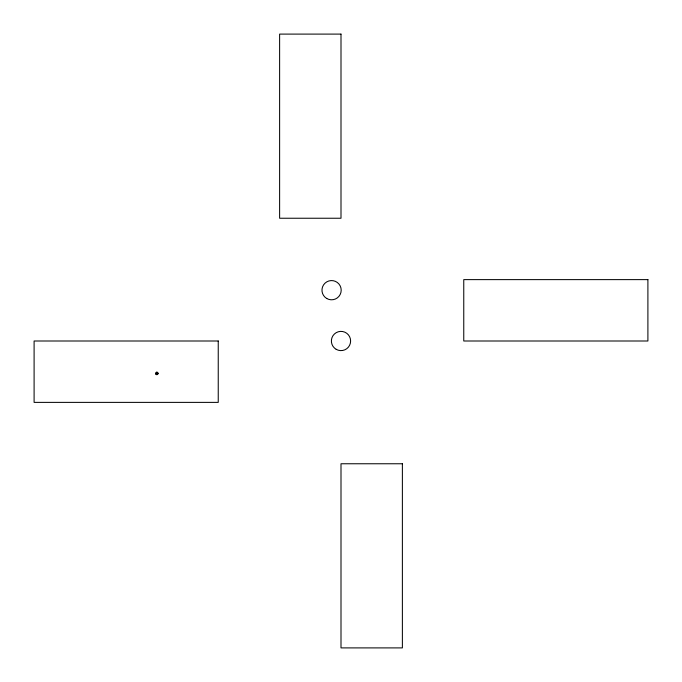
<?xml version="1.0" encoding="UTF-8"?>
<svg xmlns="http://www.w3.org/2000/svg" width="682" height="682" viewBox="0 0 682 682"><rect width="100%" height="100%" fill="white"/><g stroke="black" fill="none" stroke-linecap="round" stroke-linejoin="round"><path stroke-width="1.02" d="M155.632 373.421L158.088 373.421M156.86 372.193L156.86 374.648M341 34.1L279.62 34.1L279.62 218.24L341 218.24L341 34.1M647.9 279.62L463.76 279.62L463.76 341L647.9 341L647.9 279.62M218.24 341L34.1 341L34.1 402.38L218.24 402.38L218.24 341M402.38 463.76L341 463.76L341 647.9L402.38 647.9L402.38 463.76M326.772 298.511A9.616 9.616 0 0 0 341.196 290.191A9.616 9.616 0 0 0 326.772 281.862A9.616 9.616 0 0 0 326.772 298.511M336.192 349.329A9.616 9.616 0 0 0 350.616 341A9.616 9.616 0 0 0 336.192 332.671A9.616 9.616 0 0 0 336.192 349.329M155.99 374.29A1.228 1.228 0 0 0 158.045 373.736A1.228 1.228 0 0 0 156.545 372.236A1.228 1.228 0 0 0 155.99 374.29"/></g></svg>
